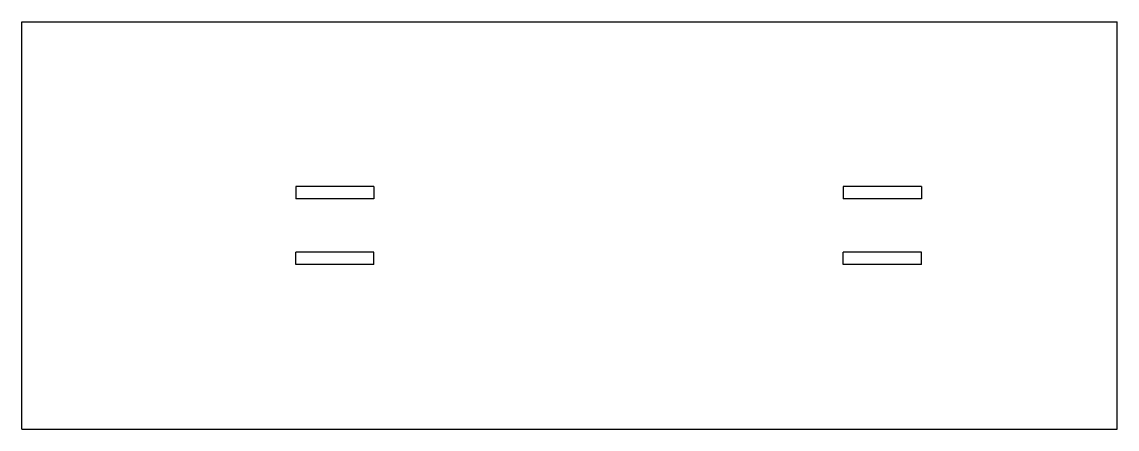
# Model space of a CAD drawing. Header units: millimetres. Extents: x -89 to 89, y -33 to 33.
import ezdxf

# ---------------------------------------------------------------- set-up
doc = ezdxf.new("R2010")
doc.units = ezdxf.units.MM

msp = doc.modelspace()

# ---------------------------------------------------------------- linework, layer by layer
at = {"color": 7, "linetype": 'Continuous', "lineweight": 25}
for p, q in [((-88.9, 33.02), (88.9, 33.02)), ((-88.9, -33.02), (-88.9, 33.02)), ((88.9, -33.02), (88.9, 33.02)), ((-31.75, 6.35), (-44.45, 6.35)), ((-44.45, 6.35), (-44.45, 4.318)), ((-31.75, 6.35), (-31.75, 4.318)), ((57.15, 6.35), (44.45, 6.35)), ((44.45, 6.35), (44.45, 4.318)), ((57.15, 6.35), (57.15, 4.318)), ((-31.75, 4.318), (-44.45, 4.318)), ((57.15, 4.318), (44.45, 4.318)), ((-31.75, -4.35), (-44.45, -4.35)), ((-44.45, -6.35), (-44.45, -4.35)), ((-31.75, -6.35), (-31.75, -4.35)), ((57.15, -4.318), (44.45, -4.318)), ((44.45, -6.35), (44.45, -4.318)), ((57.15, -6.35), (57.15, -4.318)), ((-31.75, -6.35), (-44.45, -6.35)), ((57.15, -6.35), (44.45, -6.35)), ((-88.9, -33.02), (88.9, -33.02))]:
    msp.add_line(p, q, dxfattribs=at)

doc.saveas('drawing.dxf')
